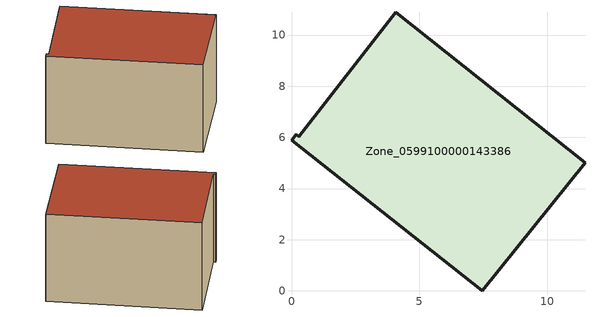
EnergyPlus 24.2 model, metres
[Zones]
Zone_0599100000143386
 floor ground (C_G): 0.18,6.12 0.29,6.03 4.08,10.9 11.47,5.02 7.45,0 0,5.89 z0.46
 wall outside (C_F): 7.45,0 11.47,5.02 4.08,10.9 0.29,6.03 0.18,6.12 0,5.89 7.45,0 z0.46:6.36
 roof outside (C_R): 0.29,6.03 0.18,6.12 0,5.89 7.45,0 11.47,5.02 4.08,10.9 z6.36
[BUILDING]
Pand.0599100000143386: North Axis=0; Terrain=City; Loads Convergence Tolerance Value=0.04; Temperature Convergence Tolerance Value=0.4; Solar Distribution=FullExterior; Maximum Number of Warmup Days=25; Minimum Number of Warmup Days=1
[Site:Location]
Rotterdam.The.Hague.AP_ZH_NLD Design_Conditions: Latitude=51.96; Longitude=4.45; Time Zone=1; Elevation=-4.5
[SITE:GROUNDTEMPERATURE:BUILDINGSURFACE]
18, 18, 18, 18, 18, 18, 18, 18, 18, 18, 18, 18
[MATERIAL] Thermal Absorptance=0.9; Solar Absorptance=0.7; Visible Absorptance=0.7
Name | Roughness | Thickness | Conductivity | Density | Specific Heat
G.TC.1946-1964 | MediumSmooth | 0.15 | 1 | 540 | 1210
F.TC.1946-1964 | Rough | 0.3 | 0.857143 | 1920 | 840
R.TC.1946-1964 | MediumRough | 0.2 | 0.235294 | 1500 | 1000
[CONSTRUCTION]
C_G: G.TC.1946-1964
C_F: F.TC.1946-1964
C_R: R.TC.1946-1964
[ZONE]
Zone_0599100000143386: Type=1; Multiplier=1; Ceiling Height=Autocalculate; Volume=Autocalculate; Floor Area=autocalculate; Part of Total Floor Area=Yes
[ZONEINFILTRATION:DESIGNFLOWRATE]
Infil_Zone_0599100000143386: Zone or ZoneList or Space or SpaceList=Zone_0599100000143386; Schedule=AlwaysOn; Design Flow Rate Calculation Method=Flow/Area; Flow Rate per Floor Area=0.003; Constant Term Coefficient=1; Temperature Term Coefficient=0; Velocity Term Coefficient=0; Velocity Squared Term Coefficient=0
[HVACTEMPLATE:ZONE:IDEALLOADSAIRSYSTEM]
Zone_0599100000143386: Maximum Heating Supply Air Temperature=50; Minimum Cooling Supply Air Temperature=13; Maximum Heating Supply Air Humidity Ratio=0.0156; Minimum Cooling Supply Air Humidity Ratio=0.0077; Heating Limit=NoLimit; Cooling Limit=NoLimit; Dehumidification Control Type=ConstantSensibleHeatRatio; Cooling Sensible Heat Ratio=0.7; Dehumidification Setpoint=60; Humidification Control Type=None; Humidification Setpoint=30; Outdoor Air Method=None; Outdoor Air Flow Rate per Person=0.00944; Outdoor Air Flow Rate per Zone Floor Area=0; Outdoor Air Flow Rate per Zone=0; Demand Controlled Ventilation Type=None; Outdoor Air Economizer Type=NoEconomizer; Heat Recovery Type=None; Sensible Heat Recovery Effectiveness=0.7; Latent Heat Recovery Effectiveness=0.65
[ZONECONTROL:THERMOSTAT]
ThermostatControl_Zone_0599100000143386: Zone or ZoneList=Zone_0599100000143386; Control Type Schedule=DualSetpointControlType; Control 1=Thermostat_Zone_0599100000143386; Temperature Difference Between Cutout And Setpoint=0
[THERMOSTATSETPOINT:DUALSETPOINT]
Thermostat_Zone_0599100000143386: Heating Setpoint Temperature Schedule=HeatingSetpoint_Zone_0599100000143386; Cooling Setpoint Temperature Schedule=CoolingSetpoint_Zone_0599100000143386
[SCHEDULE:COMPACT]
HeatingSetpoint_Zone_0599100000143386: Through: 12/31, For: AllDays, Until: 24:00, 21
CoolingSetpoint_Zone_0599100000143386: Through: 12/31, For: AllDays, Until: 24:00, 24
DualSetpointControlType: Through: 12/31, For: AllDays, Until: 24:00, 4
AlwaysOn: Through: 12/31, For: AllDays, Until: 24:00, 1
